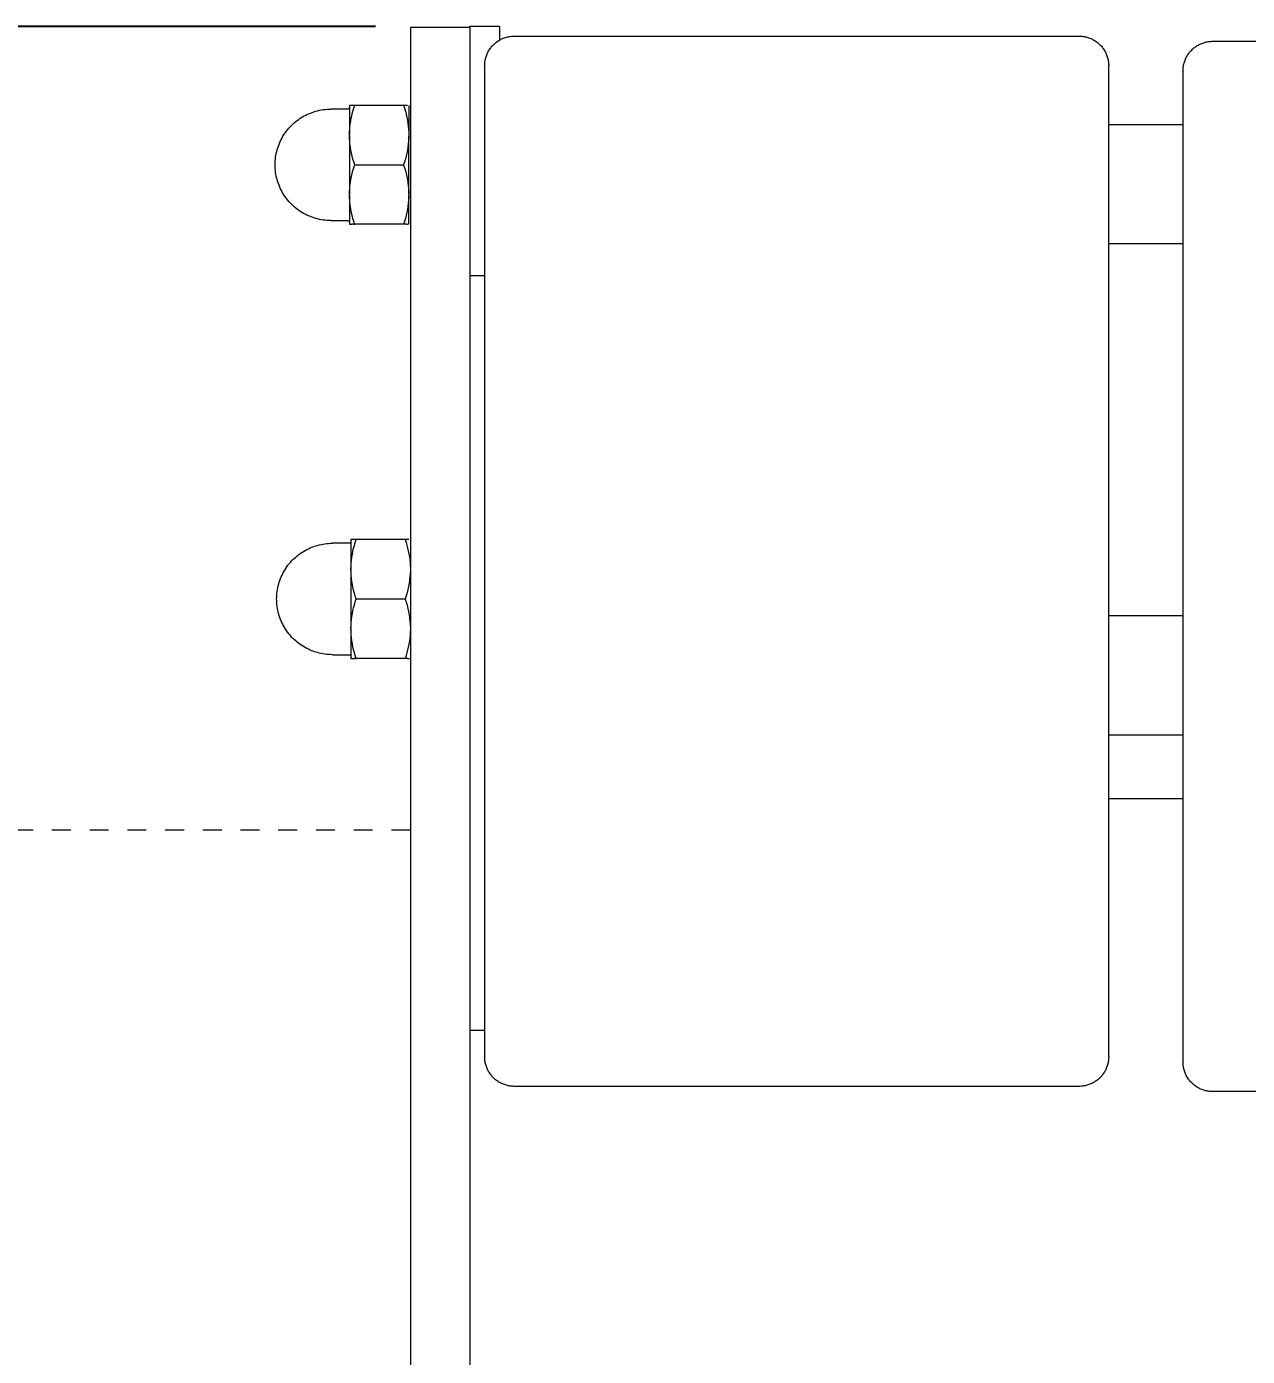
# Model space of a CAD drawing. Header units: inches. Extents: x -6 to 165, y -5 to 126.
# Drawn here: x 3.51 to 9.98, y 64.41 to 71.46 of the extents above; entities that cross this region are included whole.
import ezdxf

# ---------------------------------------------------------------- set-up
doc = ezdxf.new("R2010")
doc.units = ezdxf.units.IN
doc.header["$PDSIZE"] = -1
doc.linetypes.add('HIDDEN', pattern=[1.905, 1.27, -0.635])
for name, color, linetype, lineweight in [('ZANO_R', 7, 'Continuous', 0), ('ZANO_R_przerywana', 250, 'HIDDEN', 0), ('ZANO_W', 1, 'Continuous', 0)]:
    doc.layers.add(name, color=color, linetype=linetype, lineweight=lineweight)
doc.styles.get("Standard").update_dxf_attribs({"font": 'arial.ttf'})
doc.dimstyles.new('amerykanie', dxfattribs={"dimtxt": 50, "dimasz": 50, "dimexe": 0.5, "dimexo": 0.5, "dimgap": 1, "dimtad": 1, "dimdec": 0, "dimzin": 0, "dimlunit": 5, "dimtxsty": 'Standard', "dimcen": 0.09, "dimclrd": 1, "dimclre": 1, "dimclrt": 1, "dimazin": 0, "dimtfac": 1, "dimtdec": 0, "dimtmove": 0, "dimatfit": 3, "dimfxl": 1, "dimtzin": 0, "dimarcsym": 1})

# ---------------------------------------------------------------- blocks, each defined once
blk = doc.blocks.new('*D365')
at = {"layer": 'Defpoints', "color": 0}
for p in [(5.8568, 71.4596), (-2.0716, 46.5223), (4.1037, 46.5223)]:
    blk.add_point(p, dxfattribs=at)
at = {"layer": 'ZANO_W', "color": 1, "lineweight": -2}
for p, q in [((5.3568, 71.4596), (-2.5716, 71.4596)), ((-2.0716, 70.4596), (-2.0716, 47.5223)), ((3.6037, 46.5223), (-2.5716, 46.5223))]:
    blk.add_line(p, q, dxfattribs=at)
at = {"layer": 'ZANO_W', "color": 1}
for points in [[(-1.905, 70.4596), (-2.2383, 70.4596), (-2.0716, 71.4596)], [(-2.2383, 47.5223), (-1.905, 47.5223), (-2.0716, 46.5223)]]:
    blk.add_solid(points, dxfattribs=at)
at = {"layer": 'ZANO_W', "color": 1, "insert": (-3.4118, 58.9909), "char_height": 1.625, "attachment_point": 5, "rotation": 90}
blk.add_mtext('24 15/16', dxfattribs=at)

msp = doc.modelspace()

# ---------------------------------------------------------------- linework, layer by layer
at = {"layer": 'ZANO_R'}
for p, q in [((5.54171, 71.45549), (5.54171, 71.45557)), ((5.54171, 71.45557), (5.54171, 71.45557)), ((5.54171, 71.45557), (5.54171, 71.29804)), ((5.85677, 71.45557), (5.54171, 71.45557)), ((6.01431, 71.45956), (5.85677, 71.45956)), ((5.85677, 71.45549), (5.85677, 71.45956)), ((5.85677, 71.45557), (5.85677, 71.29804)), ((6.01431, 71.45956), (6.01431, 71.38811)), ((5.97794, 71.3592), (5.98168, 71.36307)), ((5.98168, 71.36307), (5.98555, 71.36681)), ((5.98555, 71.36681), (5.98954, 71.37041)), ((5.98954, 71.37041), (5.99365, 71.37388)), ((5.99365, 71.37388), (5.99788, 71.3772)), ((5.99788, 71.3772), (6.00223, 71.38038)), ((6.00223, 71.38038), (6.00667, 71.38341)), ((6.00667, 71.38341), (6.01122, 71.38628)), ((6.01122, 71.38628), (6.01586, 71.38899)), ((6.01586, 71.38899), (6.0206, 71.39155)), ((6.0206, 71.39155), (6.02541, 71.39394)), ((6.02541, 71.39394), (6.03031, 71.39617)), ((6.03031, 71.39617), (6.03528, 71.39823)), ((6.03528, 71.39823), (6.04032, 71.40012)), ((6.04032, 71.40012), (6.04542, 71.40183)), ((6.04542, 71.40183), (6.05057, 71.40337)), ((6.05057, 71.40337), (6.05577, 71.40473)), ((6.05577, 71.40473), (6.06102, 71.40592)), ((6.06102, 71.40592), (6.06631, 71.40692)), ((6.06631, 71.40692), (6.07162, 71.40774)), ((6.07162, 71.40774), (6.07696, 71.40839)), ((6.07696, 71.40839), (6.08232, 71.40884)), ((6.08232, 71.40884), (6.08769, 71.40912)), ((6.08769, 71.40912), (6.09307, 71.40921)), ((6.09307, 71.40921), (9.0862, 71.40921)), ((9.0862, 71.40921), (9.09158, 71.40912)), ((9.09158, 71.40912), (9.09695, 71.40884)), ((9.09695, 71.40884), (9.10231, 71.40839)), ((9.10231, 71.40839), (9.10765, 71.40774)), ((9.10765, 71.40774), (9.11297, 71.40692)), ((9.11297, 71.40692), (9.11825, 71.40592)), ((9.11825, 71.40592), (9.1235, 71.40473)), ((9.1235, 71.40473), (9.1287, 71.40337)), ((9.1287, 71.40337), (9.13386, 71.40183)), ((9.13386, 71.40183), (9.13895, 71.40012)), ((9.13895, 71.40012), (9.14399, 71.39823)), ((9.14399, 71.39823), (9.14896, 71.39617)), ((9.14896, 71.39617), (9.15386, 71.39394)), ((9.15386, 71.39394), (9.15868, 71.39155)), ((9.15868, 71.39155), (9.16341, 71.38899)), ((9.16341, 71.38899), (9.16805, 71.38628)), ((9.16805, 71.38628), (9.1726, 71.38341)), ((9.1726, 71.38341), (9.17705, 71.38038)), ((9.17705, 71.38038), (9.18139, 71.3772)), ((9.18139, 71.3772), (9.18562, 71.37388)), ((9.18562, 71.37388), (9.18973, 71.37041)), ((9.18973, 71.37041), (9.19372, 71.36681)), ((9.19372, 71.36681), (9.19759, 71.36307)), ((9.19759, 71.36307), (9.20133, 71.3592)), ((9.71325, 71.35861), (9.71789, 71.36132)), ((9.71789, 71.36132), (9.72262, 71.36388)), ((9.72262, 71.36388), (9.72744, 71.36627)), ((9.72744, 71.36627), (9.73234, 71.3685)), ((9.73234, 71.3685), (9.73731, 71.37056)), ((9.73731, 71.37056), (9.74234, 71.37244)), ((9.74234, 71.37244), (9.74744, 71.37416)), ((9.74744, 71.37416), (9.7526, 71.3757)), ((9.7526, 71.3757), (9.7578, 71.37706)), ((9.7578, 71.37706), (9.76305, 71.37824)), ((9.76305, 71.37824), (9.76833, 71.37925)), ((9.76833, 71.37925), (9.77365, 71.38007)), ((9.77365, 71.38007), (9.77899, 71.38071)), ((9.77899, 71.38071), (9.78435, 71.38117)), ((9.78435, 71.38117), (9.78972, 71.38145)), ((9.78972, 71.38145), (9.7951, 71.38154)), ((9.7951, 71.38154), (12.78823, 71.38154)), ((5.54171, 71.29804), (5.54171, 70.03092)), ((5.85677, 71.29804), (5.85677, 70.03092)), ((5.94002, 71.28898), (5.94138, 71.29418)), ((5.94138, 71.29418), (5.94292, 71.29934)), ((5.94292, 71.29934), (5.94463, 71.30443)), ((5.94463, 71.30443), (5.94652, 71.30947)), ((5.94652, 71.30947), (5.94858, 71.31444)), ((5.94858, 71.31444), (5.95081, 71.31934)), ((5.95081, 71.31934), (5.9532, 71.32415)), ((5.9532, 71.32415), (5.95576, 71.32889)), ((5.95576, 71.32889), (5.95847, 71.33353)), ((5.95847, 71.33353), (5.96135, 71.33808)), ((5.96135, 71.33808), (5.96437, 71.34253)), ((5.96437, 71.34253), (5.96755, 71.34687)), ((5.96755, 71.34687), (5.97087, 71.3511)), ((5.97087, 71.3511), (5.97434, 71.35521)), ((5.97434, 71.35521), (5.97794, 71.3592)), ((9.20133, 71.3592), (9.20493, 71.35521)), ((9.20493, 71.35521), (9.2084, 71.3511)), ((9.2084, 71.3511), (9.21172, 71.34687)), ((9.21172, 71.34687), (9.2149, 71.34253)), ((9.2149, 71.34253), (9.21793, 71.33808)), ((9.21793, 71.33808), (9.2208, 71.33353)), ((9.2208, 71.33353), (9.22352, 71.32889)), ((9.22352, 71.32889), (9.22607, 71.32415)), ((9.22607, 71.32415), (9.22846, 71.31934)), ((9.22846, 71.31934), (9.23069, 71.31444)), ((9.23069, 71.31444), (9.23275, 71.30947)), ((9.23275, 71.30947), (9.23464, 71.30443)), ((9.23464, 71.30443), (9.23635, 71.29934)), ((9.23635, 71.29934), (9.23789, 71.29418)), ((9.23789, 71.29418), (9.23925, 71.28898)), ((9.65061, 71.28677), (9.65283, 71.29166)), ((9.65283, 71.29166), (9.65523, 71.29648)), ((9.65523, 71.29648), (9.65778, 71.30121)), ((9.65778, 71.30121), (9.6605, 71.30586)), ((9.6605, 71.30586), (9.66337, 71.31041)), ((9.66337, 71.31041), (9.6664, 71.31485)), ((9.6664, 71.31485), (9.66958, 71.31919)), ((9.66958, 71.31919), (9.6729, 71.32342)), ((9.6729, 71.32342), (9.67636, 71.32754)), ((9.67636, 71.32754), (9.67997, 71.33153)), ((9.67997, 71.33153), (9.68371, 71.3354)), ((9.68371, 71.3354), (9.68757, 71.33914)), ((9.68757, 71.33914), (9.69157, 71.34274)), ((9.69157, 71.34274), (9.69568, 71.34621)), ((9.69568, 71.34621), (9.69991, 71.34953)), ((9.69991, 71.34953), (9.70425, 71.35271)), ((9.70425, 71.35271), (9.7087, 71.35573)), ((9.7087, 71.35573), (9.71325, 71.35861)), ((5.93554, 71.25168), (5.93563, 71.25706)), ((5.93554, 71.25168), (5.93554, 69.99438)), ((5.93563, 71.25706), (5.93591, 71.26243)), ((5.93591, 71.26243), (5.93636, 71.26779)), ((5.93636, 71.26779), (5.93701, 71.27313)), ((5.93701, 71.27313), (5.93783, 71.27845)), ((5.93783, 71.27845), (5.93883, 71.28373)), ((5.93883, 71.28373), (5.94002, 71.28898)), ((9.23925, 71.28898), (9.24044, 71.28373)), ((9.24044, 71.28373), (9.24144, 71.27845)), ((9.24144, 71.27845), (9.24227, 71.27313)), ((9.24227, 71.27313), (9.24291, 71.26779)), ((9.24291, 71.26779), (9.24337, 71.26243)), ((9.24337, 71.26243), (9.24364, 71.25706)), ((9.24364, 71.25706), (9.24373, 71.25168)), ((9.24373, 69.99438), (9.24373, 71.25168)), ((9.63757, 71.22401), (9.63766, 71.22938)), ((9.63757, 71.22401), (9.63757, 69.96671)), ((9.63766, 71.22938), (9.63793, 71.23476)), ((9.63793, 71.23476), (9.63839, 71.24012)), ((9.63839, 71.24012), (9.63903, 71.24546)), ((9.63903, 71.24546), (9.63986, 71.25077)), ((9.63986, 71.25077), (9.64086, 71.25606)), ((9.64086, 71.25606), (9.64204, 71.2613)), ((9.64204, 71.2613), (9.64341, 71.26651)), ((9.64341, 71.26651), (9.64495, 71.27166)), ((9.64495, 71.27166), (9.64666, 71.27676)), ((9.64666, 71.27676), (9.64855, 71.2818)), ((9.64855, 71.2818), (9.65061, 71.28677)), ((5.02119, 71.00481), (5.03075, 71.00802)), ((5.03075, 71.00802), (5.04041, 71.01091)), ((5.04041, 71.01091), (5.05017, 71.01347)), ((5.05017, 71.01347), (5.06001, 71.01569)), ((5.06001, 71.01569), (5.06991, 71.01757)), ((5.06991, 71.01757), (5.07988, 71.01911)), ((5.07988, 71.01911), (5.08989, 71.02032)), ((5.08989, 71.02032), (5.09994, 71.02118)), ((5.09994, 71.02118), (5.11002, 71.02169)), ((5.11002, 71.02169), (5.1201, 71.02186)), ((5.20871, 71.02186), (5.1201, 71.02186)), ((5.20906, 71.02187), (5.20871, 71.02186)), ((5.2094, 71.02189), (5.20906, 71.02187)), ((5.20974, 71.02192), (5.2094, 71.02189)), ((5.21008, 71.02196), (5.20974, 71.02192)), ((5.21042, 71.02201), (5.21008, 71.02196)), ((5.21076, 71.02208), (5.21042, 71.02201)), ((5.2111, 71.02216), (5.21076, 71.02208)), ((5.21143, 71.02225), (5.2111, 71.02216)), ((5.21176, 71.02235), (5.21143, 71.02225)), ((5.21208, 71.02246), (5.21176, 71.02235)), ((5.2124, 71.02258), (5.21208, 71.02246)), ((5.21272, 71.02272), (5.2124, 71.02258)), ((5.21303, 71.02286), (5.21272, 71.02272)), ((5.21334, 71.02302), (5.21303, 71.02286)), ((5.21364, 71.02318), (5.21334, 71.02302)), ((5.21393, 71.02336), (5.21364, 71.02318)), ((5.21422, 71.02355), (5.21393, 71.02336)), ((5.2145, 71.02374), (5.21422, 71.02355)), ((5.21478, 71.02395), (5.2145, 71.02374)), ((5.21504, 71.02417), (5.21478, 71.02395)), ((5.2153, 71.02439), (5.21504, 71.02417)), ((5.21555, 71.02463), (5.2153, 71.02439)), ((5.2158, 71.02487), (5.21555, 71.02463)), ((5.21603, 71.02512), (5.2158, 71.02487)), ((5.21626, 71.02538), (5.21603, 71.02512)), ((5.21647, 71.02565), (5.21626, 71.02538)), ((5.21668, 71.02592), (5.21647, 71.02565)), ((5.21688, 71.0262), (5.21668, 71.02592)), ((5.21706, 71.02649), (5.21688, 71.0262)), ((5.21724, 71.02679), (5.21706, 71.02649)), ((5.21741, 71.02709), (5.21724, 71.02679)), ((5.21756, 71.02739), (5.21741, 71.02709)), ((5.21771, 71.02771), (5.21756, 71.02739)), ((5.21784, 71.02802), (5.21771, 71.02771)), ((5.21797, 71.02834), (5.21784, 71.02802)), ((5.21808, 71.02867), (5.21797, 71.02834)), ((5.21818, 71.029), (5.21808, 71.02867)), ((5.21827, 71.02933), (5.21818, 71.029)), ((5.21834, 71.02966), (5.21827, 71.02933)), ((5.21841, 71.03), (5.21834, 71.02966)), ((5.21846, 71.03034), (5.21841, 71.03)), ((5.21851, 71.03068), (5.21846, 71.03034)), ((5.21854, 71.03102), (5.21851, 71.03068)), ((5.21901, 71.04156), (5.21856, 71.04156)), ((5.21856, 71.04156), (5.21856, 70.88692)), ((5.21961, 71.04156), (5.21906, 71.04156)), ((5.22074, 71.04156), (5.21968, 71.04156)), ((5.22446, 71.04156), (5.22416, 71.04156)), ((5.22597, 71.04156), (5.22446, 71.04156)), ((5.23512, 71.04155), (5.22597, 71.04156)), ((5.23288, 70.99538), (5.23698, 71.01092)), ((5.2467, 71.04156), (5.23512, 71.04156)), ((5.23698, 71.01092), (5.24159, 71.02632)), ((5.24159, 71.02632), (5.2467, 71.04156)), ((5.50548, 71.04156), (5.2467, 71.04156)), ((5.51715, 71.04156), (5.50548, 71.04156)), ((5.50548, 71.04156), (5.51059, 71.02632)), ((5.51059, 71.02632), (5.5152, 71.01092)), ((5.5152, 71.01092), (5.51931, 70.99538)), ((5.51957, 71.04155), (5.51715, 71.04155)), ((5.51967, 71.04156), (5.51957, 71.04156)), ((5.52189, 71.04156), (5.51967, 71.04155)), ((5.522, 71.04156), (5.52189, 71.04156)), ((5.52403, 71.04156), (5.522, 71.04156)), ((5.52415, 71.04156), (5.52403, 71.04156)), ((5.52598, 71.04156), (5.52415, 71.04156)), ((5.52609, 71.04156), (5.52598, 71.04156)), ((5.52622, 71.04156), (5.52609, 71.04156)), ((5.53226, 71.04156), (5.53222, 71.04156)), ((5.53314, 71.04156), (5.5329, 71.04156)), ((5.53363, 71.04156), (5.53322, 71.04156)), ((5.53363, 71.04156), (5.53363, 70.88849)), ((4.91124, 70.93535), (4.91849, 70.94236)), ((4.91849, 70.94236), (4.92598, 70.94912)), ((4.92598, 70.94912), (4.93369, 70.95561)), ((4.93369, 70.95561), (4.94163, 70.96185)), ((4.94163, 70.96185), (4.94976, 70.9678)), ((4.94976, 70.9678), (4.9581, 70.97348)), ((4.9581, 70.97348), (4.96663, 70.97886)), ((4.96663, 70.97886), (4.97534, 70.98396)), ((4.97534, 70.98396), (4.98421, 70.98875)), ((4.98421, 70.98875), (4.99324, 70.99323)), ((4.99324, 70.99323), (5.00242, 70.99741)), ((5.00242, 70.99741), (5.01174, 71.00127)), ((5.01174, 71.00127), (5.02119, 71.00481)), ((5.22158, 70.93213), (5.22363, 70.94807)), ((5.22363, 70.94807), (5.2262, 70.96394)), ((5.2262, 70.96394), (5.22928, 70.97971)), ((5.22928, 70.97971), (5.23288, 70.99538)), ((5.51931, 70.99538), (5.5229, 70.97971)), ((5.5229, 70.97971), (5.52599, 70.96394)), ((5.52599, 70.96394), (5.52856, 70.94807)), ((5.52856, 70.94807), (5.5306, 70.93213)), ((9.63757, 70.93929), (9.24373, 70.93929)), ((4.85784, 70.86238), (4.86263, 70.87126)), ((4.86263, 70.87126), (4.86773, 70.87996)), ((4.86773, 70.87996), (4.87311, 70.88849)), ((4.87311, 70.88849), (4.87879, 70.89683)), ((4.87879, 70.89683), (4.88475, 70.90497)), ((4.88475, 70.90497), (4.89098, 70.9129)), ((4.89098, 70.9129), (4.89747, 70.92061)), ((4.89747, 70.92061), (4.90423, 70.9281)), ((4.90423, 70.9281), (4.91124, 70.93535)), ((5.21856, 70.88402), (5.21904, 70.90009)), ((5.21904, 70.86796), (5.21856, 70.88402)), ((5.21856, 70.88025), (5.21856, 70.57273)), ((5.21904, 70.90009), (5.22005, 70.91613)), ((5.22005, 70.85192), (5.21904, 70.86796)), ((5.22005, 70.91613), (5.22158, 70.93213)), ((5.5306, 70.93213), (5.53213, 70.91613)), ((5.53213, 70.91613), (5.53314, 70.90009)), ((5.53314, 70.86796), (5.53213, 70.85192)), ((5.53314, 70.90009), (5.53363, 70.88402)), ((5.53363, 70.88402), (5.53314, 70.86796)), ((5.53363, 70.57361), (5.53363, 70.87937)), ((4.8309, 70.78659), (4.83312, 70.79642)), ((4.83312, 70.79642), (4.83568, 70.80618)), ((4.83568, 70.80618), (4.83857, 70.81584)), ((4.83857, 70.81584), (4.84178, 70.8254)), ((4.84178, 70.8254), (4.84532, 70.83485)), ((4.84532, 70.83485), (4.84918, 70.84417)), ((4.84918, 70.84417), (4.85336, 70.85335)), ((4.85336, 70.85335), (4.85784, 70.86238)), ((5.22158, 70.83592), (5.22005, 70.85192)), ((5.22363, 70.81997), (5.22158, 70.83592)), ((5.2262, 70.80411), (5.22363, 70.81997)), ((5.22928, 70.78833), (5.2262, 70.80411)), ((5.52599, 70.80411), (5.5229, 70.78833)), ((5.52855, 70.81997), (5.52599, 70.80411)), ((5.5306, 70.83592), (5.52855, 70.81997)), ((5.53213, 70.85192), (5.5306, 70.83592)), ((4.82473, 70.72649), (4.8249, 70.73657)), ((4.8249, 70.71641), (4.82473, 70.72649)), ((4.8249, 70.73657), (4.82542, 70.74665)), ((4.82542, 70.74665), (4.82628, 70.7567)), ((4.82628, 70.7567), (4.82748, 70.76671)), ((4.82748, 70.76671), (4.82902, 70.77668)), ((4.82902, 70.77668), (4.8309, 70.78659)), ((5.23288, 70.77267), (5.22928, 70.78833)), ((5.23698, 70.75713), (5.23288, 70.77267)), ((5.24159, 70.74173), (5.23698, 70.75713)), ((5.2467, 70.72649), (5.24159, 70.74173)), ((5.24159, 70.71125), (5.2467, 70.72649)), ((5.2467, 70.72649), (5.50548, 70.72649)), ((5.51059, 70.74173), (5.50548, 70.72649)), ((5.50548, 70.72649), (5.51059, 70.71125)), ((5.5152, 70.75713), (5.51059, 70.74173)), ((5.51931, 70.77267), (5.5152, 70.75713)), ((5.5229, 70.78833), (5.51931, 70.77267)), ((4.82542, 70.70633), (4.8249, 70.71641)), ((4.82628, 70.69628), (4.82542, 70.70633)), ((4.82748, 70.68627), (4.82628, 70.69628)), ((4.82902, 70.6763), (4.82748, 70.68627)), ((4.8309, 70.66639), (4.82902, 70.6763)), ((4.83312, 70.65656), (4.8309, 70.66639)), ((4.83568, 70.6468), (4.83312, 70.65656)), ((5.2262, 70.64887), (5.22928, 70.66465)), ((5.22928, 70.66465), (5.23288, 70.68031)), ((5.23288, 70.68031), (5.23698, 70.69585)), ((5.23698, 70.69585), (5.24159, 70.71125)), ((5.51059, 70.71125), (5.5152, 70.69585)), ((5.5152, 70.69585), (5.51931, 70.68031)), ((5.51931, 70.68031), (5.5229, 70.66465)), ((5.5229, 70.66465), (5.52599, 70.64887)), ((4.83857, 70.63713), (4.83568, 70.6468)), ((4.84178, 70.62757), (4.83857, 70.63713)), ((4.84532, 70.61813), (4.84178, 70.62757)), ((4.84918, 70.60881), (4.84532, 70.61813)), ((4.85336, 70.59963), (4.84918, 70.60881)), ((4.85784, 70.5906), (4.85336, 70.59963)), ((4.86263, 70.58172), (4.85784, 70.5906)), ((5.21856, 70.56896), (5.21904, 70.58502)), ((5.21904, 70.58502), (5.22005, 70.60106)), ((5.22005, 70.60106), (5.22158, 70.61706)), ((5.22158, 70.61706), (5.22363, 70.63301)), ((5.22363, 70.63301), (5.2262, 70.64887)), ((5.52599, 70.64887), (5.52856, 70.63301)), ((5.52856, 70.63301), (5.5306, 70.61706)), ((5.5306, 70.61706), (5.53213, 70.60106)), ((5.53213, 70.60106), (5.53314, 70.58502)), ((5.53314, 70.58502), (5.53363, 70.56896)), ((4.86773, 70.57302), (4.86263, 70.58172)), ((4.87311, 70.56449), (4.86773, 70.57302)), ((4.87879, 70.55615), (4.87311, 70.56449)), ((4.88475, 70.54801), (4.87879, 70.55615)), ((4.89098, 70.54008), (4.88475, 70.54801)), ((4.89747, 70.53237), (4.89098, 70.54008)), ((4.90423, 70.52488), (4.89747, 70.53237)), ((4.91124, 70.51763), (4.90423, 70.52488)), ((4.91849, 70.51062), (4.91124, 70.51763)), ((5.21904, 70.55289), (5.21856, 70.56896)), ((5.21856, 70.56606), (5.21856, 70.41142)), ((5.22005, 70.53685), (5.21904, 70.55289)), ((5.22158, 70.52085), (5.22005, 70.53685)), ((5.22363, 70.50491), (5.22158, 70.52085)), ((5.5306, 70.52085), (5.52855, 70.50491)), ((5.53213, 70.53685), (5.5306, 70.52085)), ((5.53314, 70.55289), (5.53213, 70.53685)), ((5.53363, 70.56896), (5.53314, 70.55289)), ((5.53363, 70.41142), (5.53363, 70.56449)), ((4.92598, 70.50386), (4.91849, 70.51062)), ((4.93369, 70.49736), (4.92598, 70.50386)), ((4.94163, 70.49113), (4.93369, 70.49736)), ((4.94976, 70.48518), (4.94163, 70.49113)), ((4.9581, 70.4795), (4.94976, 70.48518)), ((4.96663, 70.47412), (4.9581, 70.4795)), ((4.97534, 70.46902), (4.96663, 70.47412)), ((4.98421, 70.46423), (4.97534, 70.46902)), ((4.99324, 70.45974), (4.98421, 70.46423)), ((5.00242, 70.45557), (4.99324, 70.45974)), ((5.01174, 70.45171), (5.00242, 70.45557)), ((5.02119, 70.44817), (5.01174, 70.45171)), ((5.03075, 70.44495), (5.02119, 70.44817)), ((5.04041, 70.44207), (5.03075, 70.44495)), ((5.2262, 70.48904), (5.22363, 70.50491)), ((5.22928, 70.47327), (5.2262, 70.48904)), ((5.23288, 70.4576), (5.22928, 70.47327)), ((5.23698, 70.44206), (5.23288, 70.4576)), ((5.51931, 70.4576), (5.5152, 70.44206)), ((5.5229, 70.47327), (5.51931, 70.4576)), ((5.52599, 70.48904), (5.5229, 70.47327)), ((5.52855, 70.50491), (5.52599, 70.48904)), ((5.05017, 70.43951), (5.04041, 70.44207)), ((5.06001, 70.43729), (5.05017, 70.43951)), ((5.06991, 70.43541), (5.06001, 70.43729)), ((5.07988, 70.43387), (5.06991, 70.43541)), ((5.08989, 70.43266), (5.07988, 70.43387)), ((5.09994, 70.4318), (5.08989, 70.43266)), ((5.11002, 70.43129), (5.09994, 70.4318)), ((5.1201, 70.43112), (5.11002, 70.43129)), ((5.1201, 70.43112), (5.20871, 70.43112)), ((5.20871, 70.43112), (5.20906, 70.43111)), ((5.20906, 70.43111), (5.2094, 70.43109)), ((5.2094, 70.43109), (5.20974, 70.43106)), ((5.20974, 70.43106), (5.21008, 70.43102)), ((5.21008, 70.43102), (5.21042, 70.43097)), ((5.21042, 70.43097), (5.21076, 70.4309)), ((5.21076, 70.4309), (5.2111, 70.43082)), ((5.2111, 70.43082), (5.21143, 70.43073)), ((5.21143, 70.43073), (5.21176, 70.43063)), ((5.21176, 70.43063), (5.21208, 70.43052)), ((5.21208, 70.43052), (5.2124, 70.4304)), ((5.2124, 70.4304), (5.21272, 70.43026)), ((5.21272, 70.43026), (5.21303, 70.43012)), ((5.21303, 70.43012), (5.21334, 70.42996)), ((5.21334, 70.42996), (5.21364, 70.4298)), ((5.21364, 70.4298), (5.21393, 70.42962)), ((5.21393, 70.42962), (5.21422, 70.42943)), ((5.21422, 70.42943), (5.2145, 70.42923)), ((5.2145, 70.42923), (5.21478, 70.42903)), ((5.21478, 70.42903), (5.21504, 70.42881)), ((5.21504, 70.42881), (5.2153, 70.42859)), ((5.2153, 70.42859), (5.21555, 70.42835)), ((5.21555, 70.42835), (5.2158, 70.42811)), ((5.2158, 70.42811), (5.21603, 70.42786)), ((5.21603, 70.42786), (5.21626, 70.4276)), ((5.21626, 70.4276), (5.21647, 70.42733)), ((5.21647, 70.42733), (5.21668, 70.42706)), ((5.21668, 70.42706), (5.21688, 70.42678)), ((5.21688, 70.42678), (5.21706, 70.42649)), ((5.21706, 70.42649), (5.21724, 70.42619)), ((5.21724, 70.42619), (5.21741, 70.42589)), ((5.21741, 70.42589), (5.21756, 70.42559)), ((5.21756, 70.42559), (5.21771, 70.42527)), ((5.21771, 70.42527), (5.21784, 70.42496)), ((5.21784, 70.42496), (5.21797, 70.42464)), ((5.21797, 70.42464), (5.21808, 70.42431)), ((5.21808, 70.42431), (5.21818, 70.42398)), ((5.21818, 70.42398), (5.21827, 70.42365)), ((5.21827, 70.42365), (5.21834, 70.42332)), ((5.21834, 70.42332), (5.21841, 70.42298)), ((5.21841, 70.42298), (5.21846, 70.42264)), ((5.21846, 70.42264), (5.21851, 70.4223)), ((5.21851, 70.4223), (5.21854, 70.42196)), ((5.21856, 70.41142), (5.21891, 70.41142)), ((5.21906, 70.41142), (5.21929, 70.41142)), ((5.21968, 70.41142), (5.21997, 70.41141)), ((5.22053, 70.41141), (5.22074, 70.41141)), ((5.22155, 70.41142), (5.2224, 70.41142)), ((5.22293, 70.41142), (5.22416, 70.41142)), ((5.22446, 70.41142), (5.22416, 70.41142)), ((5.22446, 70.41142), (5.22597, 70.41142)), ((5.22621, 70.41142), (5.22597, 70.41142)), ((5.22621, 70.41142), (5.2278, 70.41142)), ((5.22816, 70.41142), (5.2278, 70.41142)), ((5.22816, 70.41142), (5.22965, 70.41142)), ((5.2303, 70.41142), (5.22965, 70.41142)), ((5.2303, 70.41142), (5.23152, 70.41142)), ((5.23262, 70.41142), (5.23152, 70.41142)), ((5.23262, 70.41142), (5.2334, 70.41142)), ((5.23512, 70.41142), (5.2334, 70.41142)), ((5.23512, 70.41142), (5.23528, 70.41142)), ((5.23778, 70.41142), (5.23528, 70.41142)), ((5.24159, 70.42666), (5.23698, 70.44206)), ((5.23778, 70.41142), (5.23907, 70.41142)), ((5.24061, 70.41142), (5.23907, 70.41142)), ((5.24061, 70.41142), (5.24288, 70.41142)), ((5.2467, 70.41142), (5.24159, 70.42666)), ((5.24514, 70.41142), (5.24288, 70.41142)), ((5.24514, 70.41142), (5.2467, 70.41142)), ((5.50548, 70.41142), (5.2467, 70.41142)), ((5.51059, 70.42666), (5.50548, 70.41142)), ((5.51879, 70.41142), (5.50548, 70.41142)), ((5.5152, 70.44206), (5.51059, 70.42666)), ((5.51879, 70.41142), (5.51957, 70.41142)), ((5.52066, 70.41142), (5.51957, 70.41142)), ((5.52066, 70.41142), (5.52189, 70.41142)), ((5.52253, 70.41142), (5.52189, 70.41142)), ((5.52253, 70.41142), (5.52403, 70.41142)), ((5.52438, 70.41142), (5.52403, 70.41142)), ((5.52438, 70.41142), (5.52598, 70.41142)), ((5.52609, 70.41142), (5.52598, 70.41142)), ((5.52609, 70.41142), (5.52772, 70.41142)), ((5.52802, 70.41142), (5.52772, 70.41142)), ((5.52802, 70.41142), (5.52933, 70.41142)), ((5.53222, 70.41141), (5.53253, 70.41142)), ((5.5329, 70.41142), (5.53314, 70.41142)), ((5.53335, 70.41142), (5.53363, 70.41142)), ((9.24373, 70.30917), (9.63757, 70.30917)), ((9.63757, 70.30814), (9.24373, 70.30814)), ((5.93554, 70.13814), (5.85677, 70.13814)), ((5.54171, 70.03092), (5.54171, 69.88289)), ((5.85677, 70.03092), (5.85677, 69.88289)), ((5.93554, 69.99438), (5.93554, 65.9975)), ((9.24373, 65.9975), (9.24373, 69.99438)), ((9.63757, 69.96671), (9.63757, 65.96983)), ((5.54171, 69.88289), (5.54171, 64.24422)), ((5.85677, 69.88289), (5.85677, 64.24422)), ((4.97471, 68.67675), (4.98342, 68.68185)), ((4.98342, 68.68185), (4.99229, 68.68664)), ((4.99229, 68.68664), (5.00132, 68.69112)), ((5.00132, 68.69112), (5.0105, 68.6953)), ((5.0105, 68.6953), (5.01982, 68.69916)), ((5.01982, 68.69916), (5.02927, 68.7027)), ((5.02927, 68.7027), (5.03883, 68.70591)), ((5.03883, 68.70591), (5.04849, 68.7088)), ((5.04849, 68.7088), (5.05825, 68.71136)), ((5.05825, 68.71136), (5.06809, 68.71358)), ((5.06809, 68.71358), (5.07799, 68.71546)), ((5.07799, 68.71546), (5.08796, 68.717)), ((5.08796, 68.717), (5.09798, 68.7182)), ((5.09798, 68.7182), (5.10802, 68.71906)), ((5.10802, 68.71906), (5.1181, 68.71958)), ((5.1181, 68.71958), (5.12818, 68.71975)), ((5.21679, 68.71975), (5.12818, 68.71975)), ((5.21714, 68.71976), (5.21679, 68.71975)), ((5.21748, 68.71978), (5.21714, 68.71976)), ((5.21782, 68.71981), (5.21748, 68.71978)), ((5.21816, 68.71985), (5.21782, 68.71981)), ((5.2185, 68.7199), (5.21816, 68.71985)), ((5.21884, 68.71997), (5.2185, 68.7199)), ((5.21918, 68.72005), (5.21884, 68.71997)), ((5.21951, 68.72013), (5.21918, 68.72005)), ((5.21984, 68.72024), (5.21951, 68.72013)), ((5.22016, 68.72035), (5.21984, 68.72024)), ((5.22048, 68.72047), (5.22016, 68.72035)), ((5.2208, 68.7206), (5.22048, 68.72047)), ((5.22111, 68.72075), (5.2208, 68.7206)), ((5.22142, 68.72091), (5.22111, 68.72075)), ((5.22172, 68.72107), (5.22142, 68.72091)), ((5.22201, 68.72125), (5.22172, 68.72107)), ((5.2223, 68.72144), (5.22201, 68.72125)), ((5.22258, 68.72163), (5.2223, 68.72144)), ((5.22286, 68.72184), (5.22258, 68.72163)), ((5.22312, 68.72206), (5.22286, 68.72184)), ((5.22338, 68.72228), (5.22312, 68.72206)), ((5.22363, 68.72252), (5.22338, 68.72228)), ((5.22388, 68.72276), (5.22363, 68.72252)), ((5.22411, 68.72301), (5.22388, 68.72276)), ((5.22434, 68.72327), (5.22411, 68.72301)), ((5.22455, 68.72354), (5.22434, 68.72327)), ((5.22476, 68.72381), (5.22455, 68.72354)), ((5.22496, 68.72409), (5.22476, 68.72381)), ((5.22514, 68.72438), (5.22496, 68.72409)), ((5.22532, 68.72468), (5.22514, 68.72438)), ((5.22549, 68.72498), (5.22532, 68.72468)), ((5.22564, 68.72528), (5.22549, 68.72498)), ((5.22579, 68.72559), (5.22564, 68.72528)), ((5.22592, 68.72591), (5.22579, 68.72559)), ((5.22605, 68.72623), (5.22592, 68.72591)), ((5.22616, 68.72656), (5.22605, 68.72623)), ((5.22626, 68.72689), (5.22616, 68.72656)), ((5.22635, 68.72722), (5.22626, 68.72689)), ((5.22642, 68.72755), (5.22635, 68.72722)), ((5.22649, 68.72789), (5.22642, 68.72755)), ((5.22654, 68.72823), (5.22649, 68.72789)), ((5.22659, 68.72857), (5.22654, 68.72823)), ((5.22662, 68.72891), (5.22659, 68.72857)), ((5.22709, 68.73945), (5.22664, 68.73945)), ((5.22664, 68.73945), (5.22664, 68.58481)), ((5.22769, 68.73945), (5.22714, 68.73945)), ((5.22882, 68.73945), (5.22776, 68.73945)), ((5.23254, 68.73945), (5.23224, 68.73945)), ((5.23405, 68.73945), (5.23254, 68.73945)), ((5.2432, 68.73944), (5.23405, 68.73945)), ((5.23736, 68.6776), (5.24096, 68.69327)), ((5.24096, 68.69327), (5.24506, 68.70881)), ((5.25478, 68.73945), (5.2432, 68.73945)), ((5.24506, 68.70881), (5.24967, 68.72421)), ((5.24967, 68.72421), (5.25478, 68.73945)), ((5.51357, 68.73945), (5.25478, 68.73945)), ((5.52523, 68.73945), (5.51357, 68.73945)), ((5.51357, 68.73945), (5.51853, 68.72463)), ((5.51853, 68.72463), (5.52302, 68.70966)), ((5.52302, 68.70966), (5.52704, 68.69456)), ((5.52765, 68.73944), (5.52523, 68.73944)), ((5.52704, 68.69456), (5.53059, 68.67934)), ((5.52775, 68.73945), (5.52765, 68.73945)), ((5.52997, 68.73944), (5.52775, 68.73944)), ((5.53008, 68.73945), (5.52997, 68.73945)), ((5.53211, 68.73945), (5.53008, 68.73944)), ((5.53223, 68.73945), (5.53211, 68.73945)), ((5.53406, 68.73945), (5.53223, 68.73945)), ((5.53417, 68.73945), (5.53406, 68.73945)), ((5.5343, 68.73945), (5.53417, 68.73945)), ((5.54034, 68.73945), (5.5403, 68.73945)), ((5.54122, 68.73945), (5.54098, 68.73945)), ((5.54171, 68.73945), (5.5413, 68.73945)), ((4.89283, 68.60286), (4.89906, 68.61079)), ((4.89906, 68.61079), (4.90555, 68.6185)), ((4.90555, 68.6185), (4.91231, 68.62599)), ((4.91231, 68.62599), (4.91932, 68.63324)), ((4.91932, 68.63324), (4.92657, 68.64025)), ((4.92657, 68.64025), (4.93406, 68.64701)), ((4.93406, 68.64701), (4.94177, 68.6535)), ((4.94177, 68.6535), (4.94971, 68.65973)), ((4.94971, 68.65973), (4.95784, 68.66569)), ((4.95784, 68.66569), (4.96618, 68.67137)), ((4.96618, 68.67137), (4.97471, 68.67675)), ((5.22712, 68.59798), (5.22813, 68.61402)), ((5.22813, 68.61402), (5.22966, 68.63002)), ((5.22966, 68.63002), (5.23171, 68.64596)), ((5.23171, 68.64596), (5.23428, 68.66183)), ((5.23428, 68.66183), (5.23736, 68.6776)), ((5.53059, 68.67934), (5.53365, 68.66402)), ((5.53365, 68.66402), (5.53623, 68.64861)), ((5.53623, 68.64861), (5.53833, 68.63312)), ((5.53833, 68.63312), (5.53994, 68.61758)), ((5.53994, 68.61758), (5.54105, 68.60199)), ((4.8534, 68.53274), (4.85726, 68.54206)), ((4.85726, 68.54206), (4.86144, 68.55124)), ((4.86144, 68.55124), (4.86592, 68.56027)), ((4.86592, 68.56027), (4.87072, 68.56915)), ((4.87072, 68.56915), (4.87581, 68.57785)), ((4.87581, 68.57785), (4.88119, 68.58638)), ((4.88119, 68.58638), (4.88687, 68.59472)), ((4.88687, 68.59472), (4.89283, 68.60286)), ((5.22664, 68.58191), (5.22712, 68.59798)), ((5.22712, 68.56585), (5.22664, 68.58191)), ((5.22664, 68.57814), (5.22664, 68.27062)), ((5.22813, 68.5498), (5.22712, 68.56585)), ((5.22966, 68.5338), (5.22813, 68.5498)), ((5.53961, 68.54264), (5.53767, 68.52541)), ((5.54094, 68.55993), (5.53961, 68.54264)), ((5.54168, 68.57726), (5.54094, 68.55993)), ((5.54105, 68.60199), (5.54168, 68.58638)), ((4.83556, 68.4646), (4.8371, 68.47457)), ((4.8371, 68.47457), (4.83898, 68.48447)), ((4.83898, 68.48447), (4.84121, 68.49431)), ((4.84121, 68.49431), (4.84376, 68.50407)), ((4.84376, 68.50407), (4.84665, 68.51373)), ((4.84665, 68.51373), (4.84986, 68.52329)), ((4.84986, 68.52329), (4.8534, 68.53274)), ((5.23171, 68.51786), (5.22966, 68.5338)), ((5.23428, 68.502), (5.23171, 68.51786)), ((5.23736, 68.48622), (5.23428, 68.502)), ((5.24096, 68.47056), (5.23736, 68.48622)), ((5.24506, 68.45502), (5.24096, 68.47056)), ((5.52826, 68.47426), (5.52394, 68.45747)), ((5.53199, 68.4912), (5.52826, 68.47426)), ((5.53513, 68.50825), (5.53199, 68.4912)), ((5.53767, 68.52541), (5.53513, 68.50825)), ((4.83281, 68.42438), (4.83298, 68.43446)), ((4.83298, 68.41429), (4.83281, 68.42438)), ((4.83298, 68.43446), (4.8335, 68.44454)), ((4.8335, 68.40422), (4.83298, 68.41429)), ((4.8335, 68.44454), (4.83436, 68.45459)), ((4.83436, 68.39417), (4.8335, 68.40422)), ((4.83436, 68.45459), (4.83556, 68.4646)), ((5.24967, 68.43962), (5.24506, 68.45502)), ((5.24506, 68.39374), (5.24967, 68.40914)), ((5.25478, 68.42438), (5.24967, 68.43962)), ((5.24967, 68.40914), (5.25478, 68.42438)), ((5.25478, 68.42438), (5.51357, 68.42438)), ((5.51904, 68.44083), (5.51357, 68.42438)), ((5.51357, 68.42438), (5.51904, 68.40793)), ((5.52394, 68.45747), (5.51904, 68.44083)), ((5.51904, 68.40793), (5.52394, 68.39129)), ((4.83556, 68.38416), (4.83436, 68.39417)), ((4.8371, 68.37419), (4.83556, 68.38416)), ((4.83898, 68.36428), (4.8371, 68.37419)), ((4.84121, 68.35444), (4.83898, 68.36428)), ((4.84376, 68.34469), (4.84121, 68.35444)), ((4.84665, 68.33502), (4.84376, 68.34469)), ((4.84986, 68.32546), (4.84665, 68.33502)), ((5.22966, 68.31495), (5.23171, 68.33089)), ((5.23171, 68.33089), (5.23428, 68.34676)), ((5.23428, 68.34676), (5.23736, 68.36254)), ((5.23736, 68.36254), (5.24096, 68.3782)), ((5.24096, 68.3782), (5.24506, 68.39374)), ((5.52394, 68.39129), (5.52826, 68.3745)), ((5.52826, 68.3745), (5.53199, 68.35756)), ((5.53199, 68.35756), (5.53513, 68.3405)), ((5.53513, 68.3405), (5.53767, 68.32335)), ((9.63757, 68.33429), (9.24373, 68.33429)), ((4.8534, 68.31602), (4.84986, 68.32546)), ((4.85726, 68.3067), (4.8534, 68.31602)), ((4.86144, 68.29752), (4.85726, 68.3067)), ((4.86592, 68.28849), (4.86144, 68.29752)), ((4.87072, 68.27961), (4.86592, 68.28849)), ((4.87581, 68.27091), (4.87072, 68.27961)), ((4.88119, 68.26238), (4.87581, 68.27091)), ((4.88687, 68.25404), (4.88119, 68.26238)), ((5.22664, 68.26685), (5.22712, 68.28291)), ((5.22712, 68.25078), (5.22664, 68.26685)), ((5.22664, 68.26395), (5.22664, 68.10931)), ((5.22712, 68.28291), (5.22813, 68.29895)), ((5.22813, 68.29895), (5.22966, 68.31495)), ((5.53767, 68.32335), (5.53961, 68.30612)), ((5.53961, 68.30612), (5.54094, 68.28883)), ((5.54094, 68.28883), (5.54168, 68.2715)), ((5.54168, 68.26238), (5.54105, 68.24676)), ((4.89283, 68.2459), (4.88687, 68.25404)), ((4.89906, 68.23797), (4.89283, 68.2459)), ((4.90555, 68.23026), (4.89906, 68.23797)), ((4.91231, 68.22277), (4.90555, 68.23026)), ((4.91932, 68.21552), (4.91231, 68.22277)), ((4.92657, 68.20851), (4.91932, 68.21552)), ((4.93406, 68.20175), (4.92657, 68.20851)), ((4.94177, 68.19525), (4.93406, 68.20175)), ((4.94971, 68.18902), (4.94177, 68.19525)), ((4.95784, 68.18307), (4.94971, 68.18902)), ((5.22813, 68.23474), (5.22712, 68.25078)), ((5.22966, 68.21874), (5.22813, 68.23474)), ((5.23171, 68.2028), (5.22966, 68.21874)), ((5.23428, 68.18693), (5.23171, 68.2028)), ((5.53623, 68.20015), (5.53365, 68.18474)), ((5.53833, 68.21564), (5.53623, 68.20015)), ((5.53993, 68.23118), (5.53833, 68.21564)), ((5.54105, 68.24676), (5.53993, 68.23118)), ((4.96618, 68.17739), (4.95784, 68.18307)), ((4.97471, 68.17201), (4.96618, 68.17739)), ((4.98342, 68.16691), (4.97471, 68.17201)), ((4.99229, 68.16212), (4.98342, 68.16691)), ((5.00132, 68.15763), (4.99229, 68.16212)), ((5.0105, 68.15346), (5.00132, 68.15763)), ((5.01982, 68.1496), (5.0105, 68.15346)), ((5.02927, 68.14606), (5.01982, 68.1496)), ((5.03883, 68.14284), (5.02927, 68.14606)), ((5.04849, 68.13996), (5.03883, 68.14284)), ((5.05825, 68.1374), (5.04849, 68.13996)), ((5.06809, 68.13518), (5.05825, 68.1374)), ((5.07799, 68.1333), (5.06809, 68.13518)), ((5.08796, 68.13176), (5.07799, 68.1333)), ((5.09798, 68.13055), (5.08796, 68.13176)), ((5.10802, 68.12969), (5.09798, 68.13055)), ((5.1181, 68.12918), (5.10802, 68.12969)), ((5.12818, 68.129), (5.1181, 68.12918)), ((5.12818, 68.129), (5.21679, 68.129)), ((5.21679, 68.129), (5.21714, 68.129)), ((5.21714, 68.129), (5.21748, 68.12898)), ((5.21748, 68.12898), (5.21782, 68.12895)), ((5.21782, 68.12895), (5.21816, 68.12891)), ((5.21816, 68.12891), (5.2185, 68.12885)), ((5.2185, 68.12885), (5.21884, 68.12879)), ((5.21884, 68.12879), (5.21918, 68.12871)), ((5.21918, 68.12871), (5.21951, 68.12862)), ((5.21951, 68.12862), (5.21984, 68.12852)), ((5.21984, 68.12852), (5.22016, 68.12841)), ((5.22016, 68.12841), (5.22048, 68.12829)), ((5.22048, 68.12829), (5.2208, 68.12815)), ((5.2208, 68.12815), (5.22111, 68.12801)), ((5.22111, 68.12801), (5.22142, 68.12785)), ((5.22142, 68.12785), (5.22172, 68.12769)), ((5.22172, 68.12769), (5.22201, 68.12751)), ((5.22201, 68.12751), (5.2223, 68.12732)), ((5.2223, 68.12732), (5.22258, 68.12712)), ((5.22258, 68.12712), (5.22286, 68.12692)), ((5.22286, 68.12692), (5.22312, 68.1267)), ((5.22312, 68.1267), (5.22338, 68.12648)), ((5.22338, 68.12648), (5.22363, 68.12624)), ((5.22363, 68.12624), (5.22388, 68.126)), ((5.22388, 68.126), (5.22411, 68.12575)), ((5.22411, 68.12575), (5.22434, 68.12549)), ((5.22434, 68.12549), (5.22455, 68.12522)), ((5.22455, 68.12522), (5.22476, 68.12495)), ((5.22476, 68.12495), (5.22496, 68.12466)), ((5.22496, 68.12466), (5.22514, 68.12438)), ((5.22514, 68.12438), (5.22532, 68.12408)), ((5.22532, 68.12408), (5.22549, 68.12378)), ((5.22549, 68.12378), (5.22564, 68.12347)), ((5.22564, 68.12347), (5.22579, 68.12316)), ((5.22579, 68.12316), (5.22592, 68.12285)), ((5.22592, 68.12285), (5.22605, 68.12253)), ((5.22605, 68.12253), (5.22616, 68.1222)), ((5.22616, 68.1222), (5.22626, 68.12187)), ((5.22626, 68.12187), (5.22635, 68.12154)), ((5.22635, 68.12154), (5.22642, 68.12121)), ((5.22642, 68.12121), (5.22649, 68.12087)), ((5.22649, 68.12087), (5.22654, 68.12053)), ((5.22654, 68.12053), (5.22659, 68.12019)), ((5.22659, 68.12019), (5.22662, 68.11985)), ((5.23736, 68.17116), (5.23428, 68.18693)), ((5.24096, 68.15549), (5.23736, 68.17116)), ((5.24506, 68.13995), (5.24096, 68.15549)), ((5.24967, 68.12455), (5.24506, 68.13995)), ((5.25478, 68.10931), (5.24967, 68.12455)), ((5.51853, 68.12413), (5.51357, 68.10931)), ((5.52302, 68.1391), (5.51853, 68.12413)), ((5.52704, 68.1542), (5.52302, 68.1391)), ((5.53059, 68.16942), (5.52704, 68.1542)), ((5.53365, 68.18474), (5.53059, 68.16942)), ((5.22664, 68.10931), (5.22699, 68.10931)), ((5.22714, 68.10931), (5.22737, 68.10931)), ((5.22776, 68.1093), (5.22805, 68.1093)), ((5.22862, 68.1093), (5.22882, 68.1093)), ((5.22963, 68.10931), (5.23048, 68.10931)), ((5.23101, 68.10931), (5.23224, 68.10931)), ((5.23254, 68.10931), (5.23224, 68.10931)), ((5.23254, 68.10931), (5.23405, 68.10931)), ((5.23429, 68.10931), (5.23405, 68.10931)), ((5.23429, 68.10931), (5.23588, 68.10931)), ((5.23624, 68.10931), (5.23588, 68.10931)), ((5.23624, 68.10931), (5.23773, 68.10931)), ((5.23838, 68.10931), (5.23773, 68.10931)), ((5.23838, 68.10931), (5.2396, 68.10931)), ((5.2407, 68.10931), (5.2396, 68.10931)), ((5.2407, 68.10931), (5.24148, 68.10931)), ((5.2432, 68.10931), (5.24148, 68.10931)), ((5.2432, 68.10931), (5.24337, 68.10931)), ((5.24586, 68.10931), (5.24337, 68.10931)), ((5.24586, 68.10931), (5.24715, 68.10931)), ((5.24869, 68.10931), (5.24715, 68.10931)), ((5.24869, 68.10931), (5.25096, 68.10931)), ((5.25322, 68.10931), (5.25096, 68.10931)), ((5.25322, 68.10931), (5.25478, 68.10931)), ((5.51357, 68.10931), (5.25478, 68.10931)), ((5.52687, 68.10931), (5.51357, 68.10931)), ((5.52687, 68.10931), (5.52765, 68.10931)), ((5.52874, 68.10931), (5.52765, 68.10931)), ((5.52874, 68.10931), (5.52997, 68.10931)), ((5.53061, 68.10931), (5.52997, 68.10931)), ((5.53061, 68.10931), (5.53211, 68.10931)), ((5.53247, 68.10931), (5.53211, 68.10931)), ((5.53247, 68.10931), (5.53406, 68.10931)), ((5.53417, 68.10931), (5.53406, 68.10931)), ((5.53417, 68.10931), (5.5358, 68.10931)), ((5.5361, 68.10931), (5.5358, 68.10931)), ((5.5361, 68.10931), (5.53741, 68.10931)), ((5.5403, 68.1093), (5.54061, 68.1093)), ((5.54098, 68.10931), (5.54122, 68.10931)), ((5.54143, 68.10931), (5.54171, 68.10931)), ((9.24373, 67.70417), (9.63757, 67.70417)), ((9.63757, 67.70314), (9.24373, 67.70314)), ((9.63757, 67.36482), (9.24373, 67.36482)), ((5.93554, 66.13662), (5.85677, 66.13662)), ((5.93563, 65.99212), (5.93554, 65.9975)), ((5.93591, 65.98675), (5.93563, 65.99212)), ((5.93636, 65.98139), (5.93591, 65.98675)), ((5.93701, 65.97605), (5.93636, 65.98139)), ((5.93783, 65.97073), (5.93701, 65.97605)), ((5.93883, 65.96545), (5.93783, 65.97073)), ((5.94002, 65.9602), (5.93883, 65.96545)), ((5.94138, 65.955), (5.94002, 65.9602)), ((5.94292, 65.94984), (5.94138, 65.955)), ((5.94463, 65.94475), (5.94292, 65.94984)), ((5.94652, 65.93971), (5.94463, 65.94475)), ((5.94858, 65.93474), (5.94652, 65.93971)), ((5.95081, 65.92984), (5.94858, 65.93474)), ((9.23069, 65.93474), (9.22846, 65.92984)), ((9.23275, 65.93971), (9.23069, 65.93474)), ((9.23464, 65.94475), (9.23275, 65.93971)), ((9.23635, 65.94984), (9.23464, 65.94475)), ((9.23789, 65.955), (9.23635, 65.94984)), ((9.23925, 65.9602), (9.23789, 65.955)), ((9.24044, 65.96545), (9.23925, 65.9602)), ((9.24144, 65.97073), (9.24044, 65.96545)), ((9.24227, 65.97605), (9.24144, 65.97073)), ((9.24291, 65.98139), (9.24227, 65.97605)), ((9.24337, 65.98675), (9.24291, 65.98139)), ((9.24364, 65.99212), (9.24337, 65.98675)), ((9.24373, 65.9975), (9.24364, 65.99212)), ((9.63766, 65.96445), (9.63757, 65.96983)), ((9.63793, 65.95908), (9.63766, 65.96445)), ((9.63839, 65.95372), (9.63793, 65.95908)), ((9.63903, 65.94838), (9.63839, 65.95372)), ((9.63986, 65.94306), (9.63903, 65.94838)), ((9.64086, 65.93778), (9.63986, 65.94306)), ((9.64204, 65.93253), (9.64086, 65.93778)), ((9.64341, 65.92732), (9.64204, 65.93253)), ((5.9532, 65.92502), (5.95081, 65.92984)), ((5.95576, 65.92029), (5.9532, 65.92502)), ((5.95847, 65.91565), (5.95576, 65.92029)), ((5.96135, 65.9111), (5.95847, 65.91565)), ((5.96437, 65.90665), (5.96135, 65.9111)), ((5.96755, 65.90231), (5.96437, 65.90665)), ((5.97087, 65.89808), (5.96755, 65.90231)), ((5.97434, 65.89397), (5.97087, 65.89808)), ((5.97794, 65.88997), (5.97434, 65.89397)), ((5.98168, 65.88611), (5.97794, 65.88997)), ((5.98555, 65.88237), (5.98168, 65.88611)), ((5.98954, 65.87876), (5.98555, 65.88237)), ((5.99365, 65.8753), (5.98954, 65.87876)), ((5.99788, 65.87198), (5.99365, 65.8753)), ((6.00223, 65.8688), (5.99788, 65.87198)), ((6.00667, 65.86577), (6.00223, 65.8688)), ((6.01122, 65.8629), (6.00667, 65.86577)), ((6.01586, 65.86018), (6.01122, 65.8629)), ((9.16805, 65.8629), (9.16341, 65.86018)), ((9.1726, 65.86577), (9.16805, 65.8629)), ((9.17705, 65.8688), (9.1726, 65.86577)), ((9.18139, 65.87198), (9.17705, 65.8688)), ((9.18562, 65.8753), (9.18139, 65.87198)), ((9.18973, 65.87876), (9.18562, 65.8753)), ((9.19372, 65.88237), (9.18973, 65.87876)), ((9.19759, 65.88611), (9.19372, 65.88237)), ((9.20133, 65.88997), (9.19759, 65.88611)), ((9.20493, 65.89397), (9.20133, 65.88997)), ((9.2084, 65.89808), (9.20493, 65.89397)), ((9.21172, 65.90231), (9.2084, 65.89808)), ((9.2149, 65.90665), (9.21172, 65.90231)), ((9.21793, 65.9111), (9.2149, 65.90665)), ((9.2208, 65.91565), (9.21793, 65.9111)), ((9.22352, 65.92029), (9.2208, 65.91565)), ((9.22607, 65.92502), (9.22352, 65.92029)), ((9.22846, 65.92984), (9.22607, 65.92502)), ((9.64495, 65.92217), (9.64341, 65.92732)), ((9.64666, 65.91707), (9.64495, 65.92217)), ((9.64855, 65.91203), (9.64666, 65.91707)), ((9.65061, 65.90707), (9.64855, 65.91203)), ((9.65283, 65.90217), (9.65061, 65.90707)), ((9.65523, 65.89735), (9.65283, 65.90217)), ((9.65778, 65.89262), (9.65523, 65.89735)), ((9.6605, 65.88797), (9.65778, 65.89262)), ((9.66337, 65.88343), (9.6605, 65.88797)), ((9.6664, 65.87898), (9.66337, 65.88343)), ((9.66958, 65.87464), (9.6664, 65.87898)), ((9.6729, 65.87041), (9.66958, 65.87464)), ((9.67636, 65.8663), (9.6729, 65.87041)), ((9.67997, 65.8623), (9.67636, 65.8663)), ((9.68371, 65.85843), (9.67997, 65.8623)), ((6.0206, 65.85763), (6.01586, 65.86018)), ((6.02541, 65.85524), (6.0206, 65.85763)), ((6.03031, 65.85301), (6.02541, 65.85524)), ((6.03528, 65.85095), (6.03031, 65.85301)), ((6.04032, 65.84906), (6.03528, 65.85095)), ((6.04542, 65.84735), (6.04032, 65.84906)), ((6.05057, 65.84581), (6.04542, 65.84735)), ((6.05577, 65.84445), (6.05057, 65.84581)), ((6.06102, 65.84326), (6.05577, 65.84445)), ((6.06631, 65.84226), (6.06102, 65.84326)), ((6.07162, 65.84143), (6.06631, 65.84226)), ((6.07696, 65.84079), (6.07162, 65.84143)), ((6.08232, 65.84033), (6.07696, 65.84079)), ((6.08769, 65.84006), (6.08232, 65.84033)), ((6.09307, 65.83997), (6.08769, 65.84006)), ((9.0862, 65.83997), (6.09307, 65.83997)), ((9.09158, 65.84006), (9.0862, 65.83997)), ((9.09695, 65.84033), (9.09158, 65.84006)), ((9.10231, 65.84079), (9.09695, 65.84033)), ((9.10765, 65.84143), (9.10231, 65.84079)), ((9.11297, 65.84226), (9.10765, 65.84143)), ((9.11825, 65.84326), (9.11297, 65.84226)), ((9.1235, 65.84445), (9.11825, 65.84326)), ((9.1287, 65.84581), (9.1235, 65.84445)), ((9.13386, 65.84735), (9.1287, 65.84581)), ((9.13895, 65.84906), (9.13386, 65.84735)), ((9.14399, 65.85095), (9.13895, 65.84906)), ((9.14896, 65.85301), (9.14399, 65.85095)), ((9.15386, 65.85524), (9.14896, 65.85301)), ((9.15868, 65.85763), (9.15386, 65.85524)), ((9.16341, 65.86018), (9.15868, 65.85763)), ((9.68757, 65.8547), (9.68371, 65.85843)), ((9.69157, 65.85109), (9.68757, 65.8547)), ((9.69568, 65.84763), (9.69157, 65.85109)), ((9.69991, 65.8443), (9.69568, 65.84763)), ((9.70425, 65.84113), (9.69991, 65.8443)), ((9.7087, 65.8381), (9.70425, 65.84113)), ((9.71325, 65.83523), (9.7087, 65.8381)), ((9.71789, 65.83251), (9.71325, 65.83523)), ((9.72262, 65.82996), (9.71789, 65.83251)), ((9.72744, 65.82756), (9.72262, 65.82996)), ((9.73234, 65.82534), (9.72744, 65.82756)), ((9.73731, 65.82328), (9.73234, 65.82534)), ((9.74234, 65.82139), (9.73731, 65.82328)), ((9.74744, 65.81967), (9.74234, 65.82139)), ((9.7526, 65.81814), (9.74744, 65.81967)), ((9.7578, 65.81677), (9.7526, 65.81814)), ((9.76305, 65.81559), (9.7578, 65.81677)), ((9.76833, 65.81458), (9.76305, 65.81559)), ((9.77365, 65.81376), (9.76833, 65.81458)), ((9.77899, 65.81312), (9.77365, 65.81376)), ((9.78435, 65.81266), (9.77899, 65.81312)), ((9.78972, 65.81239), (9.78435, 65.81266)), ((9.7951, 65.81229), (9.78972, 65.81239)), ((12.78823, 65.81229), (9.7951, 65.81229))]:
    msp.add_line(p, q, dxfattribs=at)
at = {"layer": 'ZANO_R_przerywana', "ltscale": 0.05}
msp.add_line((5.54171, 67.19797), (0.77633, 67.19797), dxfattribs=at)

# ---------------------------------------------------------------- dimensions: what is measured, and where the dimension line sits
at = {"layer": 'ZANO_W'}
dim = msp.add_linear_dim(base=(-2.07164, 46.52232), p1=(5.85677, 71.45956), p2=(4.10375, 46.52232), angle=90, dimstyle='amerykanie', override={"dimtxt": 1.625, "dimasz": 1, "dimgap": 0.5, "dimdec": 4, "dimaunit": 1, "dimadec": 1, "dimtdec": 4, "dimtmove": 1, "dimfrac": 2}, dxfattribs=at)
dim.commit()
dim.dimension.update_dxf_attribs({"geometry": '*D365', "text_midpoint": (-3.41185, 58.99094)})

doc.saveas('drawing.dxf')
